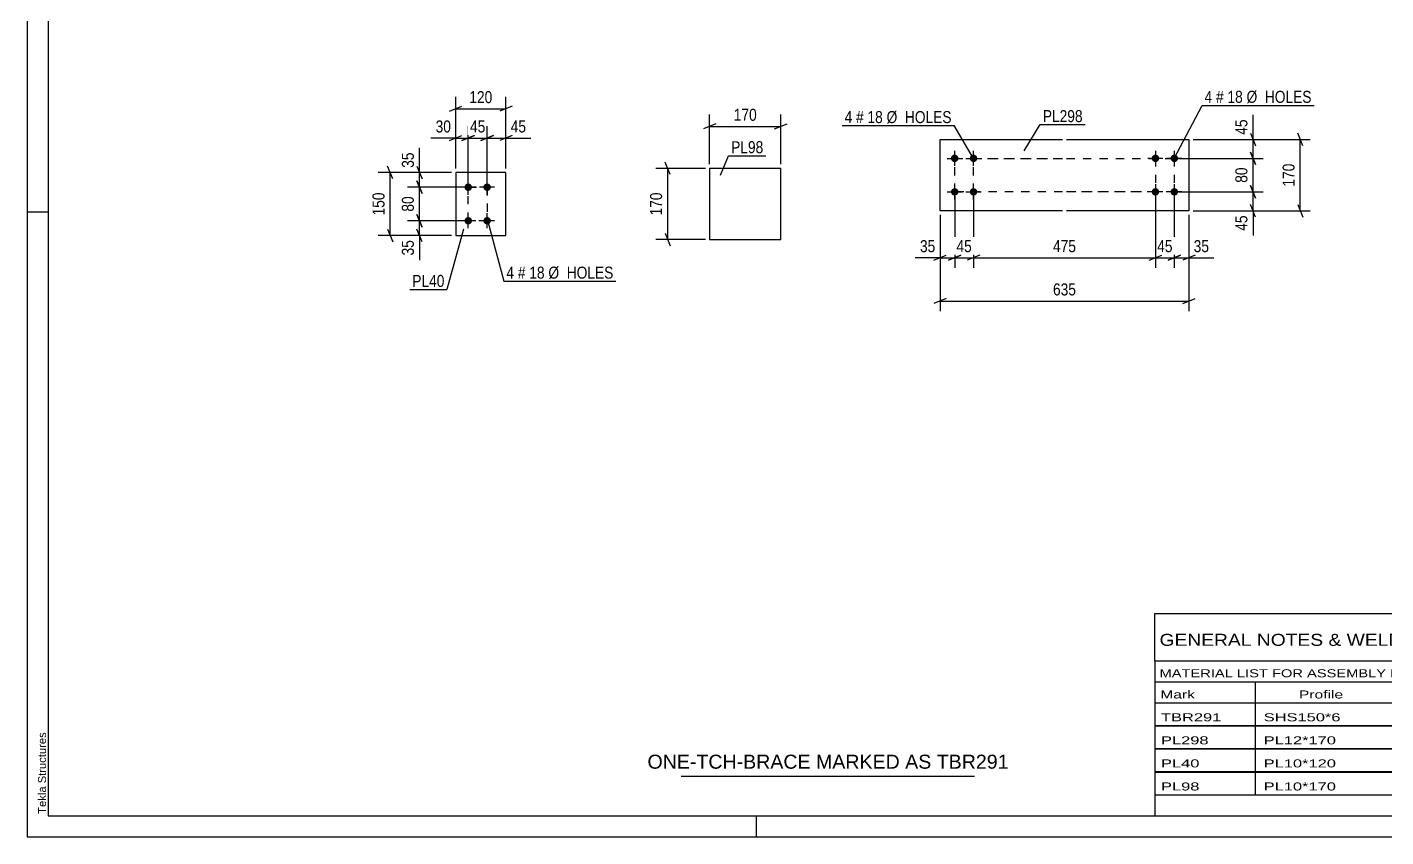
# Model space of a CAD drawing. Header units: millimetres. Extents: x 0 to 594, y 0 to 420.
# Drawn here: x 0 to 324.1, y 0 to 193.1 of the extents above; entities that cross this region are included whole.
import ezdxf

# ---------------------------------------------------------------- set-up
doc = ezdxf.new("R2010")
doc.units = ezdxf.units.MM
doc.linetypes.add('DXK_LINE_DOT2', pattern=[3.9198, 1.9599, -1.9599])
doc.styles.add('Arial', font='ARIAL.TTF', dxfattribs={"height": 0.2})
doc.styles.add('Arial Narrow', font='ARIALN.TTF', dxfattribs={"height": 0.2})

# ---------------------------------------------------------------- blocks, each defined once
blk = doc.blocks.new('Unknown-580574899-1131')
at = {"color": 5, "linetype": 'Continuous'}
for p, q in [((0, 420), (0, 0)), ((5, 415), (5, 5)), ((5, 149), (0, 149)), ((5, 5), (589, 5)), ((174, 0), (174, 5)), ((0, 0), (594, 0))]:
    blk.add_line(p, q, dxfattribs=at)
at = {"color": 174, "linetype": 'Continuous', "style": 'Arial'}
blk.add_text('Tekla Structures', height=1.9102, rotation=90, dxfattribs=at).set_placement((4.5, 5.5))
blk = doc.blocks.new('Part-580574899-3530 - 3529')
at = {"color": 2, "linetype": 'Continuous'}
for p, q in [((217.78, 166.35), (246.98, 166.35)), ((217.78, 149.35), (217.78, 166.35)), ((247.98, 166.35), (277.18, 166.35)), ((277.18, 166.35), (277.18, 149.35)), ((246.98, 149.35), (217.78, 149.35)), ((277.18, 149.35), (247.98, 149.35))]:
    blk.add_line(p, q, dxfattribs=at)
blk = doc.blocks.new('Bolt-580574899-3531 - 3529')
at = {"linetype": 'Continuous'}
for points in [[(269.18, 160.95, -1), (269.18, 162.75, -1)], [(273.68, 160.95, -1), (273.68, 162.75, -1)], [(269.18, 152.95, -1), (269.18, 154.75, -1)], [(273.68, 152.95, -1), (273.68, 154.75, -1)]]:
    blk.add_hatch(color=1, dxfattribs=at).paths.add_polyline_path(points)
at = {"color": 1, "linetype": 'Continuous'}
for p, q in [((269.18, 163.65), (269.18, 160.05)), ((273.68, 163.65), (273.68, 160.05)), ((270.98, 161.85), (267.38, 161.85)), ((275.48, 161.85), (271.88, 161.85)), ((269.18, 155.65), (269.18, 152.05)), ((273.68, 155.65), (273.68, 152.05)), ((270.98, 153.85), (267.38, 153.85)), ((275.48, 153.85), (271.88, 153.85))]:
    blk.add_line(p, q, dxfattribs=at)
blk = doc.blocks.new('Bolt-580574899-3532 - 3529')
at = {"linetype": 'Continuous'}
for points in [[(221.28, 162.75, -1), (221.28, 160.95, -1)], [(225.78, 162.75, -1), (225.78, 160.95, -1)], [(221.28, 154.75, -1), (221.28, 152.95, -1)], [(225.78, 154.75, -1), (225.78, 152.95, -1)]]:
    blk.add_hatch(color=1, dxfattribs=at).paths.add_polyline_path(points)
at = {"color": 1, "linetype": 'Continuous'}
for p, q in [((221.28, 160.05), (221.28, 163.65)), ((225.78, 160.05), (225.78, 163.65)), ((219.48, 161.85), (223.08, 161.85)), ((223.98, 161.85), (227.58, 161.85)), ((221.28, 152.05), (221.28, 155.65)), ((225.78, 152.05), (225.78, 155.65)), ((219.48, 153.85), (223.08, 153.85)), ((223.98, 153.85), (227.58, 153.85))]:
    blk.add_line(p, q, dxfattribs=at)
blk = doc.blocks.new('Bolt-580574899-2195 - 2156')
at = {"linetype": 'Continuous'}
for points in [[(105.23, 154.06, -1), (105.23, 155.86, -1)], [(109.73, 154.06, -1), (109.73, 155.86, -1)], [(105.23, 146.06, -1), (105.23, 147.86, -1)], [(109.73, 146.06, -1), (109.73, 147.86, -1)]]:
    blk.add_hatch(color=1, dxfattribs=at).paths.add_polyline_path(points)
at = {"color": 1, "linetype": 'Continuous'}
for p, q in [((105.23, 153.16), (105.23, 156.76)), ((109.73, 153.16), (109.73, 156.76)), ((107.03, 154.96), (103.43, 154.96)), ((111.53, 154.96), (107.93, 154.96)), ((107.03, 146.96), (103.43, 146.96)), ((105.23, 145.16), (105.23, 148.76)), ((111.53, 146.96), (107.93, 146.96)), ((109.73, 145.16), (109.73, 148.76))]:
    blk.add_line(p, q, dxfattribs=at)
blk = doc.blocks.new('Part-580574899-2162 - 2156')
at = {"color": 2, "linetype": 'Continuous'}
for p, q in [((102.23, 158.46), (102.23, 143.46)), ((114.23, 158.46), (102.23, 158.46)), ((114.23, 143.46), (114.23, 158.46)), ((102.23, 143.46), (114.23, 143.46))]:
    blk.add_line(p, q, dxfattribs=at)
blk = doc.blocks.new('Part-580574899-2399 - 2393')
at = {"color": 2, "linetype": 'Continuous'}
for p, q in [((179.82, 159.46), (162.82, 159.46)), ((162.82, 159.46), (162.82, 142.46)), ((179.82, 142.46), (179.82, 159.46)), ((162.82, 142.46), (179.82, 142.46))]:
    blk.add_line(p, q, dxfattribs=at)
blk = doc.blocks.new('Rectangle-580574899-3706 - 3529')
at = {"color": 1, "linetype": 'DXK_LINE_DOT2'}
for p, q in [((221.28, 161.85), (246.98, 161.85)), ((221.28, 153.85), (221.28, 161.85)), ((247.98, 161.85), (273.68, 161.85)), ((273.68, 161.85), (273.68, 153.85)), ((246.98, 153.85), (221.28, 153.85)), ((273.68, 153.85), (247.98, 153.85))]:
    blk.add_line(p, q, dxfattribs=at)
blk = doc.blocks.new('Rectangle-580574899-2379 - 2156')
at = {"color": 1, "linetype": 'DXK_LINE_DOT2'}
blk.add_lwpolyline([(105.23, 154.96), (109.73, 154.96), (109.73, 146.96), (105.23, 146.96), (105.23, 154.96)], close=True, dxfattribs=at)
blk = doc.blocks.new('Rectangle-580574899-3716 - 3529')
at = {"color": 1, "linetype": 'DXK_LINE_DOT2'}
for p, q in [((225.78, 161.85), (246.98, 161.85)), ((225.78, 153.85), (225.78, 161.85)), ((247.98, 161.85), (269.18, 161.85)), ((269.18, 161.85), (269.18, 153.85)), ((246.98, 153.85), (225.78, 153.85)), ((269.18, 153.85), (247.98, 153.85))]:
    blk.add_line(p, q, dxfattribs=at)
blk = doc.blocks.new('StraightDimension-580574899-3537 - 3529')
at = {"color": 7, "linetype": 'Continuous'}
for p, q in [((273.68, 152.85), (273.68, 135.72)), ((277.18, 148.35), (277.18, 135.72)), ((272.18, 137.52), (275.18, 138.72)), ((273.68, 138.12), (277.18, 138.12)), ((278.68, 138.72), (275.68, 137.52))]:
    blk.add_line(p, q, dxfattribs=at)
at = {"color": 0}
blk.add_wipeout([(282.56, 138.87), (282.56, 143.07), (277.7, 143.07), (277.7, 138.87)], dxfattribs=at)
at = {"color": 7, "linetype": 'Continuous'}
blk.add_line((277.18, 138.12), (283.08, 138.12), dxfattribs=at)
blk.add_line((277.18, 138.12), (283.08, 138.12), dxfattribs=at)
at = {"color": 3, "style": 'Arial Narrow'}
blk.add_text('35', height=2.863, dxfattribs=at).set_placement((278.3, 139.47))
blk = doc.blocks.new('StraightDimension-580574899-3541 - 3529')
at = {"color": 7, "linetype": 'Continuous'}
for p, q in [((221.28, 152.85), (221.28, 135.72)), ((217.78, 148.35), (217.78, 135.72)), ((216.28, 137.52), (219.28, 138.72)), ((217.78, 138.12), (221.28, 138.12)), ((222.78, 138.72), (219.78, 137.52))]:
    blk.add_line(p, q, dxfattribs=at)
at = {"color": 0}
blk.add_wipeout([(217.25, 138.87), (217.25, 143.07), (212.4, 143.07), (212.4, 138.87)], dxfattribs=at)
at = {"color": 7, "linetype": 'Continuous'}
blk.add_line((217.78, 138.12), (211.87, 138.12), dxfattribs=at)
blk.add_line((217.78, 138.12), (211.87, 138.12), dxfattribs=at)
at = {"color": 3, "style": 'Arial Narrow'}
blk.add_text('35', height=2.863, dxfattribs=at).set_placement((213, 139.47))
blk = doc.blocks.new('StraightDimension-580574899-3538 - 3529')
at = {"color": 7, "linetype": 'Continuous'}
for p, q in [((269.18, 152.85), (269.18, 135.72)), ((273.68, 152.85), (273.68, 135.72)), ((267.68, 137.52), (270.68, 138.72)), ((269.18, 138.12), (273.68, 138.12)), ((275.18, 138.72), (272.18, 137.52))]:
    blk.add_line(p, q, dxfattribs=at)
at = {"color": 0}
blk.add_wipeout([(273.86, 138.87), (273.86, 143.07), (269, 143.07), (269, 138.87)], dxfattribs=at)
at = {"color": 3, "style": 'Arial Narrow'}
blk.add_text('45', height=2.863, dxfattribs=at).set_placement((269.6, 139.47))
blk = doc.blocks.new('StraightDimension-580574899-3539 - 3529')
at = {"color": 7, "linetype": 'Continuous'}
for p, q in [((225.78, 152.85), (225.78, 135.72)), ((269.18, 152.85), (269.18, 135.72)), ((227.28, 138.72), (224.28, 137.52)), ((225.78, 138.12), (269.18, 138.12)), ((267.68, 137.52), (270.68, 138.72))]:
    blk.add_line(p, q, dxfattribs=at)
at = {"color": 0}
blk.add_wipeout([(250.82, 138.87), (250.82, 143.07), (244.14, 143.07), (244.14, 138.87)], dxfattribs=at)
at = {"color": 3, "style": 'Arial Narrow'}
blk.add_text('475', height=2.863, dxfattribs=at).set_placement((244.74, 139.47))
blk = doc.blocks.new('StraightDimension-580574899-3540 - 3529')
at = {"color": 7, "linetype": 'Continuous'}
for p, q in [((221.28, 152.85), (221.28, 135.72)), ((225.78, 152.85), (225.78, 135.72)), ((219.78, 137.52), (222.78, 138.72)), ((221.28, 138.12), (225.78, 138.12)), ((227.28, 138.72), (224.28, 137.52))]:
    blk.add_line(p, q, dxfattribs=at)
at = {"color": 0}
blk.add_wipeout([(225.96, 138.87), (225.96, 143.07), (221.1, 143.07), (221.1, 138.87)], dxfattribs=at)
at = {"color": 3, "style": 'Arial Narrow'}
blk.add_text('45', height=2.863, dxfattribs=at).set_placement((221.7, 139.47))
blk = doc.blocks.new('StraightDimension-580574899-3557 - 3529')
at = {"color": 7, "linetype": 'Continuous'}
for p, q in [((217.78, 148.35), (217.78, 125.4)), ((277.18, 148.35), (277.18, 125.4)), ((219.28, 128.4), (216.28, 127.2)), ((217.78, 127.8), (277.18, 127.8)), ((275.68, 127.2), (278.68, 128.4))]:
    blk.add_line(p, q, dxfattribs=at)
at = {"color": 0}
blk.add_wipeout([(250.82, 128.55), (250.82, 132.75), (244.14, 132.75), (244.14, 128.55)], dxfattribs=at)
at = {"color": 3, "style": 'Arial Narrow'}
blk.add_text('635', height=2.863, dxfattribs=at).set_placement((244.74, 129.15))
blk = doc.blocks.new('StraightDimension-580574899-3577 - 3529')
at = {"color": 7, "linetype": 'Continuous'}
for p, q in [((278.18, 166.35), (306.13, 166.35)), ((304.33, 164.85), (303.13, 167.85)), ((303.73, 149.35), (303.73, 166.35)), ((278.18, 149.35), (306.13, 149.35)), ((303.13, 150.85), (304.33, 147.85))]:
    blk.add_line(p, q, dxfattribs=at)
at = {"color": 0}
blk.add_wipeout([(302.98, 161.19), (298.78, 161.19), (298.78, 154.51), (302.98, 154.51)], dxfattribs=at)
at = {"color": 3, "style": 'Arial Narrow'}
blk.add_text('170', height=2.863, rotation=90.0002, dxfattribs=at).set_placement((302.38, 155.11))
blk = doc.blocks.new('StraightDimension-580574899-3679 - 3529')
at = {"color": 7, "linetype": 'Continuous'}
for p, q in [((278.18, 166.35), (294.86, 166.35)), ((291.86, 167.85), (293.06, 164.85)), ((292.46, 161.85), (292.46, 166.35)), ((293.06, 160.35), (291.86, 163.35)), ((274.68, 161.85), (294.86, 161.85))]:
    blk.add_line(p, q, dxfattribs=at)
at = {"color": 0}
blk.add_wipeout([(291.71, 171.73), (287.51, 171.73), (287.51, 166.87), (291.71, 166.87)], dxfattribs=at)
at = {"color": 7, "linetype": 'Continuous'}
blk.add_line((292.46, 166.35), (292.46, 172.25), dxfattribs=at)
blk.add_line((292.46, 166.35), (292.46, 172.25), dxfattribs=at)
at = {"color": 3, "style": 'Arial Narrow'}
blk.add_text('45', height=2.863, rotation=90.0002, dxfattribs=at).set_placement((291.11, 167.47))
blk = doc.blocks.new('StraightDimension-580574899-3680 - 3529')
at = {"color": 7, "linetype": 'Continuous'}
for p, q in [((291.86, 163.35), (293.06, 160.35)), ((274.68, 161.85), (294.86, 161.85)), ((292.46, 153.85), (292.46, 161.85)), ((274.68, 153.85), (294.86, 153.85)), ((293.06, 152.35), (291.86, 155.35))]:
    blk.add_line(p, q, dxfattribs=at)
at = {"color": 0}
blk.add_wipeout([(291.71, 160.28), (287.51, 160.28), (287.51, 155.42), (291.71, 155.42)], dxfattribs=at)
at = {"color": 3, "style": 'Arial Narrow'}
blk.add_text('80', height=2.863, rotation=90.0002, dxfattribs=at).set_placement((291.11, 156.02))
blk = doc.blocks.new('StraightDimension-580574899-3681 - 3529')
at = {"color": 7, "linetype": 'Continuous'}
for p, q in [((274.68, 153.85), (294.86, 153.85)), ((291.86, 155.35), (293.06, 152.35)), ((292.46, 149.35), (292.46, 153.85)), ((278.18, 149.35), (294.86, 149.35)), ((293.06, 147.85), (291.86, 150.85))]:
    blk.add_line(p, q, dxfattribs=at)
at = {"color": 0}
blk.add_wipeout([(291.71, 148.82), (287.51, 148.82), (287.51, 143.97), (291.71, 143.97)], dxfattribs=at)
at = {"color": 7, "linetype": 'Continuous'}
blk.add_line((292.46, 149.35), (292.46, 143.44), dxfattribs=at)
blk.add_line((292.46, 149.35), (292.46, 143.44), dxfattribs=at)
at = {"color": 3, "style": 'Arial Narrow'}
blk.add_text('45', height=2.863, rotation=90.0002, dxfattribs=at).set_placement((291.11, 144.57))
blk = doc.blocks.new('StraightDimension-580574899-2295 - 2156')
at = {"color": 7, "linetype": 'Continuous'}
for p, q in [((93, 159.96), (94.2, 156.96)), ((101.23, 158.46), (90.75, 158.46)), ((94.2, 153.46), (93, 156.46)), ((93.6, 154.96), (93.6, 158.46)), ((104.23, 154.96), (90.75, 154.96))]:
    blk.add_line(p, q, dxfattribs=at)
at = {"color": 0}
blk.add_wipeout([(92.85, 163.84), (88.65, 163.84), (88.65, 158.99), (92.85, 158.99)], dxfattribs=at)
at = {"color": 7, "linetype": 'Continuous'}
blk.add_line((93.6, 158.46), (93.6, 164.37), dxfattribs=at)
blk.add_line((93.6, 158.46), (93.6, 164.37), dxfattribs=at)
at = {"color": 3, "style": 'Arial Narrow'}
blk.add_text('35', height=2.863, rotation=90.0002, dxfattribs=at).set_placement((92.25, 159.59))
blk = doc.blocks.new('StraightDimension-580574899-2272 - 2156')
at = {"color": 7, "linetype": 'Continuous'}
for p, q in [((104.23, 146.96), (90.75, 146.96)), ((93, 148.46), (94.2, 145.46)), ((93.6, 143.46), (93.6, 146.96)), ((101.23, 143.46), (90.75, 143.46)), ((94.2, 141.96), (93, 144.96))]:
    blk.add_line(p, q, dxfattribs=at)
at = {"color": 0}
blk.add_wipeout([(92.85, 142.94), (88.65, 142.94), (88.65, 138.08), (92.85, 138.08)], dxfattribs=at)
at = {"color": 7, "linetype": 'Continuous'}
blk.add_line((93.6, 143.46), (93.6, 137.56), dxfattribs=at)
blk.add_line((93.6, 143.46), (93.6, 137.56), dxfattribs=at)
at = {"color": 3, "style": 'Arial Narrow'}
blk.add_text('35', height=2.863, rotation=90.0002, dxfattribs=at).set_placement((92.25, 138.68))
blk = doc.blocks.new('StraightDimension-580574899-2285 - 2156')
at = {"color": 7, "linetype": 'Continuous'}
for p, q in [((93, 156.46), (94.2, 153.46)), ((104.23, 154.96), (90.75, 154.96)), ((93.6, 146.96), (93.6, 154.96)), ((104.23, 146.96), (90.75, 146.96)), ((94.2, 145.46), (93, 148.46))]:
    blk.add_line(p, q, dxfattribs=at)
at = {"color": 0}
blk.add_wipeout([(92.85, 153.39), (88.65, 153.39), (88.65, 148.53), (92.85, 148.53)], dxfattribs=at)
at = {"color": 3, "style": 'Arial Narrow'}
blk.add_text('80', height=2.863, rotation=90.0002, dxfattribs=at).set_placement((92.25, 149.13))
blk = doc.blocks.new('StraightDimension-580574899-2309 - 2156')
at = {"color": 7, "linetype": 'Continuous'}
for p, q in [((87.2, 156.96), (86, 159.96)), ((101.23, 158.46), (83.75, 158.46)), ((86.6, 143.46), (86.6, 158.46)), ((101.23, 143.46), (83.75, 143.46)), ((86, 144.96), (87.2, 141.96))]:
    blk.add_line(p, q, dxfattribs=at)
at = {"color": 0}
blk.add_wipeout([(85.85, 154.3), (81.65, 154.3), (81.65, 147.62), (85.85, 147.62)], dxfattribs=at)
at = {"color": 3, "style": 'Arial Narrow'}
blk.add_text('150', height=2.863, rotation=90.0002, dxfattribs=at).set_placement((85.25, 148.22))
blk = doc.blocks.new('StraightDimension-580574899-2326 - 2156')
at = {"color": 7, "linetype": 'Continuous'}
for p, q in [((102.23, 159.46), (102.23, 169.52)), ((105.23, 155.96), (105.23, 169.52)), ((100.73, 166.07), (103.73, 167.27)), ((102.23, 166.67), (105.23, 166.67)), ((106.73, 167.27), (103.73, 166.07))]:
    blk.add_line(p, q, dxfattribs=at)
at = {"color": 0}
blk.add_wipeout([(101.71, 167.42), (101.71, 171.62), (96.85, 171.62), (96.85, 167.42)], dxfattribs=at)
at = {"color": 7, "linetype": 'Continuous'}
blk.add_line((102.23, 166.67), (96.33, 166.67), dxfattribs=at)
blk.add_line((102.23, 166.67), (96.33, 166.67), dxfattribs=at)
at = {"color": 3, "style": 'Arial Narrow'}
blk.add_text('30', height=2.863, dxfattribs=at).set_placement((97.45, 168.02))
blk = doc.blocks.new('StraightDimension-580574899-2339 - 2156')
at = {"color": 7, "linetype": 'Continuous'}
for p, q in [((105.23, 155.96), (105.23, 169.52)), ((109.73, 155.96), (109.73, 169.52)), ((103.73, 166.07), (106.73, 167.27)), ((105.23, 166.67), (109.73, 166.67)), ((111.23, 167.27), (108.23, 166.07))]:
    blk.add_line(p, q, dxfattribs=at)
at = {"color": 0}
blk.add_wipeout([(109.91, 167.42), (109.91, 171.62), (105.06, 171.62), (105.06, 167.42)], dxfattribs=at)
at = {"color": 3, "style": 'Arial Narrow'}
blk.add_text('45', height=2.863, dxfattribs=at).set_placement((105.66, 168.02))
blk = doc.blocks.new('StraightDimension-580574899-2349 - 2156')
at = {"color": 7, "linetype": 'Continuous'}
for p, q in [((109.73, 155.96), (109.73, 169.52)), ((114.23, 159.46), (114.23, 169.52)), ((108.23, 166.07), (111.23, 167.27)), ((109.73, 166.67), (114.23, 166.67)), ((115.73, 167.27), (112.73, 166.07))]:
    blk.add_line(p, q, dxfattribs=at)
at = {"color": 0}
blk.add_wipeout([(119.62, 167.42), (119.62, 171.62), (114.76, 171.62), (114.76, 167.42)], dxfattribs=at)
at = {"color": 7, "linetype": 'Continuous'}
blk.add_line((114.23, 166.67), (120.14, 166.67), dxfattribs=at)
blk.add_line((114.23, 166.67), (120.14, 166.67), dxfattribs=at)
at = {"color": 3, "style": 'Arial Narrow'}
blk.add_text('45', height=2.863, dxfattribs=at).set_placement((115.36, 168.02))
blk = doc.blocks.new('StraightDimension-580574899-2363 - 2156')
at = {"color": 7, "linetype": 'Continuous'}
for p, q in [((102.23, 159.46), (102.23, 176.52)), ((114.23, 159.46), (114.23, 176.52)), ((100.73, 173.07), (103.73, 174.27)), ((102.23, 173.67), (114.23, 173.67)), ((115.73, 174.27), (112.73, 173.07))]:
    blk.add_line(p, q, dxfattribs=at)
at = {"color": 0}
blk.add_wipeout([(111.58, 174.42), (111.58, 178.62), (104.89, 178.62), (104.89, 174.42)], dxfattribs=at)
at = {"color": 3, "style": 'Arial Narrow'}
blk.add_text('120', height=2.863, dxfattribs=at).set_placement((105.49, 175.02))
blk = doc.blocks.new('StraightDimension-580574899-2401 - 2393')
at = {"color": 7, "linetype": 'Continuous'}
for p, q in [((162.82, 160.46), (162.82, 172.31)), ((179.82, 160.46), (179.82, 172.31)), ((164.32, 170.06), (161.32, 168.86)), ((162.82, 169.46), (179.82, 169.46)), ((178.32, 168.86), (181.32, 170.06))]:
    blk.add_line(p, q, dxfattribs=at)
at = {"color": 0}
blk.add_wipeout([(174.66, 170.21), (174.66, 174.41), (167.98, 174.41), (167.98, 170.21)], dxfattribs=at)
at = {"color": 3, "style": 'Arial Narrow'}
blk.add_text('170', height=2.863, dxfattribs=at).set_placement((168.58, 170.81))
blk = doc.blocks.new('StraightDimension-580574899-2412 - 2393')
at = {"color": 7, "linetype": 'Continuous'}
for p, q in [((161.82, 159.46), (149.97, 159.46)), ((153.42, 157.96), (152.22, 160.96)), ((152.82, 142.46), (152.82, 159.46)), ((152.22, 143.96), (153.42, 140.96)), ((161.82, 142.46), (149.97, 142.46))]:
    blk.add_line(p, q, dxfattribs=at)
at = {"color": 0}
blk.add_wipeout([(152.07, 154.3), (147.87, 154.3), (147.87, 147.62), (152.07, 147.62)], dxfattribs=at)
at = {"color": 3, "style": 'Arial Narrow'}
blk.add_text('170', height=2.863, rotation=90.0002, dxfattribs=at).set_placement((151.47, 148.22))
blk = doc.blocks.new('Unknown-580574899-4424')
at = {"color": 7, "linetype": 'Continuous'}
blk.add_line((156, 14.5), (226, 14.5), dxfattribs=at)
at = {"color": 7, "style": 'Arial'}
blk.add_text('ONE-TCH-BRACE MARKED AS TBR291', height=3.3428, dxfattribs=at).set_placement((147.99, 16.25))
blk = doc.blocks.new('Unknown-580574899-4423')
at = {"color": 7, "linetype": 'Continuous'}
for p, q in [((269, 53.25), (429, 53.25)), ((269, 42), (269, 53.25)), ((429, 53.25), (429, 42)), ((269, 42), (429, 42)), ((269, 42), (269, 37)), ((429, 42), (429, 37)), ((269, 37), (429, 37)), ((269, 37), (269, 32)), ((293, 37), (293, 32)), ((328.5, 37), (328.5, 32)), ((354.5, 37), (354.5, 32)), ((367.5, 37), (367.5, 32)), ((385, 37), (385, 32)), ((407, 37), (407, 32)), ((429, 37), (429, 32)), ((269, 32), (429, 32)), ((269, 31.95), (269, 26.55)), ((269, 31.95), (429, 31.95)), ((293, 32), (293, 26.5)), ((328.5, 32), (328.5, 26.5)), ((354.5, 32), (354.5, 26.5)), ((367.5, 32), (367.5, 26.5)), ((385, 32), (385, 26.5)), ((407, 32), (407, 26.5)), ((429, 31.95), (429, 26.55)), ((269, 26.55), (429, 26.55)), ((269, 26.45), (269, 21.05)), ((269, 26.45), (429, 26.45)), ((293, 26.5), (293, 21)), ((328.5, 26.5), (328.5, 21)), ((354.5, 26.5), (354.5, 21)), ((367.5, 26.5), (367.5, 21)), ((385, 26.5), (385, 21)), ((407, 26.5), (407, 21)), ((429, 26.45), (429, 21.05)), ((269, 21.05), (429, 21.05)), ((269, 20.95), (269, 15.55)), ((269, 20.95), (429, 20.95)), ((293, 21), (293, 15.5)), ((328.5, 21), (328.5, 15.5)), ((354.5, 21), (354.5, 15.5)), ((367.5, 21), (367.5, 15.5)), ((385, 21), (385, 15.5)), ((407, 21), (407, 15.5)), ((429, 20.95), (429, 15.55)), ((269, 15.55), (429, 15.55)), ((269, 15.45), (269, 10.05)), ((269, 15.45), (429, 15.45)), ((293, 15.5), (293, 10)), ((328.5, 15.5), (328.5, 10)), ((354.5, 15.5), (354.5, 10)), ((367.5, 15.5), (367.5, 10)), ((385, 15.5), (385, 10)), ((407, 15.5), (407, 10)), ((429, 15.45), (429, 10.05)), ((269, 10.05), (429, 10.05)), ((269, 10), (429, 10)), ((269, 10), (269, 5)), ((385, 10), (385, 5)), ((407, 10), (407, 5)), ((429, 10), (429, 5)), ((269, 5), (429, 5))]:
    blk.add_line(p, q, dxfattribs=at)
at = {"color": 7, "style": 'Arial Narrow'}
for s, height, width, p in [('GENERAL NOTES & WELD DETAILS :', 2.8633, 1.4, (270.15, 45.56)), ('REFER TYP DRAWING TYP-01', 1.9089, 1.6, (353.7, 45.66)), ("MATERIAL LIST FOR ASSEMBLY MK'D", 1.9089, 1.6, (270.15, 38.06)), ('TBR291', 1.909, 1.794707, (361.59, 37.97)), ('1', 1.91, 1.794707, (391.08, 38.06)), ('No. Required', 1.9089, 1.6, (400.41, 38.06)), ('Mark', 1.909, 1.7, (270.34, 33)), ('Profile', 1.909, 1.7, (303.41, 33)), ('Material', 1.909, 1.7, (333.54, 33.06)), ('No.', 1.909, 1.7, (358.5, 33.06)), ('Length', 1.909, 1.7, (369, 33.06)), ('Area', 1.909, 1.7, (391.5, 33.06)), ('Weight', 1.909, 1.7, (411, 33.06))]:
    blk.add_text(s, height=height, dxfattribs=dict(at, width=width)).set_placement(p)
at = {"color": 7, "linetype": 'Continuous', "style": 'Arial Narrow'}
for s, height, width, p in [('TBR291', 1.909, 1.794707, (270.5, 27.56)), ('SHS150*6', 1.909, 1.794707, (295, 27.56)), ('E350', 1.909, 1.794707, (334.74, 27.56)), ('1', 1.91, 1.794707, (358.86, 27.56)), ('5428', 1.909, 1.794707, (371.58, 27.56)), ('3.3', 1.909, 1.794707, (395.32, 27.56)), ('146.9', 1.909, 1.794707, (411.96, 27.56)), ('PL298', 1.909, 1.794707, (270.5, 22.06)), ('PL12*170', 1.909, 1.794707, (295, 22.06)), ('E350', 1.909, 1.794707, (334.74, 22.06)), ('1', 1.91, 1.794707, (358.86, 22.06)), ('635', 1.909, 1.794707, (373.77, 22.06)), ('0.2', 1.909, 1.794707, (395.32, 22.06)), ('10.2', 1.909, 1.794707, (414.14, 22.06)), ('PL40', 1.909, 1.794707, (270.5, 16.56)), ('PL10*120', 1.909, 1.794707, (295, 16.56)), ('E350', 1.909, 1.794707, (334.74, 16.56)), ('4', 1.91, 1.794707, (358.86, 16.56)), ('150', 1.909, 1.794707, (373.77, 16.56)), ('0.0', 1.909, 1.794707, (395.32, 16.56)), ('5.7', 1.909, 1.794707, (416.33, 16.56)), ('PL98', 1.909, 1.794707, (270.5, 11.06)), ('PL10*170', 1.909, 1.794707, (295, 11.06)), ('E350', 1.909, 1.794707, (334.74, 11.06)), ('2', 1.91, 1.794707, (358.86, 11.06)), ('170', 1.909, 1.794707, (373.77, 11.06)), ('0.1', 1.909, 1.794707, (395.32, 11.06)), ('4.5', 1.909, 1.794707, (416.33, 11.06)), ('Total', 1.909, 1.7, (371.33, 6.5)), ('3.8', 1.909, 1.794707, (394.83, 6.5)), ('167.3', 1.909, 1.794707, (411.96, 6.5))]:
    blk.add_text(s, height=height, dxfattribs=dict(at, width=width)).set_placement(p)
blk = doc.blocks.new('Mark-580574899-3580 - 3529')
at = {"color": 0}
blk.add_wipeout([(251.82, 170.49), (251.82, 173.49), (242.31, 173.49), (242.31, 170.49)], dxfattribs=at)
blk.add_wipeout([(251.82, 170.49), (251.82, 173.49), (242.31, 173.49), (242.31, 170.49)], dxfattribs=at)
at = {"color": 30, "linetype": 'Continuous'}
for p, q in [((237.86, 163.65), (241.71, 169.89)), ((241.71, 169.89), (252.42, 169.89))]:
    blk.add_line(p, q, dxfattribs=at)
at = {"color": 3, "style": 'Arial Narrow'}
blk.add_text('PL298', height=2.863, dxfattribs=at).set_placement((242.31, 170.49))
blk = doc.blocks.new('Mark-580574899-3583 - 3529')
at = {"color": 0}
blk.add_wipeout([(282.73, 175.09), (282.73, 178.09), (280.9, 178.09), (280.9, 175.09)], dxfattribs=at)
blk.add_wipeout([(282.73, 175.09), (282.73, 178.09), (280.9, 178.09), (280.9, 175.09)], dxfattribs=at)
at = {"color": 7, "linetype": 'Continuous'}
blk.add_line((273.68, 161.85), (280.3, 174.49), dxfattribs=at)
at = {"color": 0}
blk.add_wipeout([(285.46, 175.09), (285.46, 178.09), (283.63, 178.09), (283.63, 175.09)], dxfattribs=at)
blk.add_wipeout([(285.46, 175.09), (285.46, 178.09), (283.63, 178.09), (283.63, 175.09)], dxfattribs=at)
at = {"color": 3, "style": 'Arial Narrow'}
blk.add_text('4', height=2.86, dxfattribs=at).set_placement((280.9, 175.09))
at = {"color": 0}
blk.add_wipeout([(290.01, 175.09), (290.01, 178.09), (286.36, 178.09), (286.36, 175.09)], dxfattribs=at)
blk.add_wipeout([(290.01, 175.09), (290.01, 178.09), (286.36, 178.09), (286.36, 175.09)], dxfattribs=at)
at = {"color": 3, "style": 'Arial Narrow'}
blk.add_text('#', height=2.86, dxfattribs=at).set_placement((283.63, 175.09))
at = {"color": 0}
blk.add_wipeout([(306.44, 175.09), (306.44, 178.09), (290.91, 178.09), (290.91, 175.09)], dxfattribs=at)
blk.add_wipeout([(306.44, 175.09), (306.44, 178.09), (290.91, 178.09), (290.91, 175.09)], dxfattribs=at)
at = {"color": 7, "linetype": 'Continuous'}
blk.add_line((280.3, 174.49), (307.04, 174.49), dxfattribs=at)
at = {"color": 3, "style": 'Arial Narrow'}
for s, p in [('18', (286.36, 175.09)), ('Ø  HOLES', (290.91, 175.09))]:
    blk.add_text(s, height=2.863, dxfattribs=at).set_placement(p)
blk = doc.blocks.new('Mark-580574899-3584 - 3529')
at = {"color": 0}
blk.add_wipeout([(196.85, 170.26), (196.85, 173.26), (195.02, 173.26), (195.02, 170.26)], dxfattribs=at)
blk.add_wipeout([(196.85, 170.26), (196.85, 173.26), (195.02, 173.26), (195.02, 170.26)], dxfattribs=at)
blk.add_wipeout([(199.57, 170.26), (199.57, 173.26), (197.75, 173.26), (197.75, 170.26)], dxfattribs=at)
blk.add_wipeout([(199.57, 170.26), (199.57, 173.26), (197.75, 173.26), (197.75, 170.26)], dxfattribs=at)
at = {"color": 3, "style": 'Arial Narrow'}
blk.add_text('4', height=2.86, dxfattribs=at).set_placement((195.02, 170.26))
at = {"color": 0}
blk.add_wipeout([(204.13, 170.26), (204.13, 173.26), (200.47, 173.26), (200.47, 170.26)], dxfattribs=at)
blk.add_wipeout([(204.13, 170.26), (204.13, 173.26), (200.47, 173.26), (200.47, 170.26)], dxfattribs=at)
at = {"color": 3, "style": 'Arial Narrow'}
blk.add_text('#', height=2.86, dxfattribs=at).set_placement((197.75, 170.26))
at = {"color": 0}
blk.add_wipeout([(220.56, 170.26), (220.56, 173.26), (205.03, 173.26), (205.03, 170.26)], dxfattribs=at)
blk.add_wipeout([(220.56, 170.26), (220.56, 173.26), (205.03, 173.26), (205.03, 170.26)], dxfattribs=at)
at = {"color": 7, "linetype": 'Continuous'}
for p in [(194.42, 169.66), (225.78, 161.85)]:
    blk.add_line(p, (221.16, 169.66), dxfattribs=at)
at = {"color": 3, "style": 'Arial Narrow'}
for s, p in [('18', (200.47, 170.26)), ('Ø  HOLES', (205.03, 170.26))]:
    blk.add_text(s, height=2.863, dxfattribs=at).set_placement(p)
blk = doc.blocks.new('Mark-580574899-2158 - 2156')
at = {"color": 0}
blk.add_wipeout([(99.56, 131.17), (99.56, 134.17), (91.88, 134.17), (91.88, 131.17)], dxfattribs=at)
blk.add_wipeout([(99.56, 131.17), (99.56, 134.17), (91.88, 134.17), (91.88, 131.17)], dxfattribs=at)
at = {"color": 30, "linetype": 'Continuous'}
for p in [(104.08, 144.96), (91.28, 130.57)]:
    blk.add_line(p, (100.16, 130.57), dxfattribs=at)
at = {"color": 3, "style": 'Arial Narrow'}
blk.add_text('PL40', height=2.863, dxfattribs=at).set_placement((91.88, 131.17))
blk = doc.blocks.new('Mark-580574899-2191 - 2156')
at = {"color": 0}
blk.add_wipeout([(116.16, 133.15), (116.16, 136.15), (114.33, 136.15), (114.33, 133.15)], dxfattribs=at)
blk.add_wipeout([(116.16, 133.15), (116.16, 136.15), (114.33, 136.15), (114.33, 133.15)], dxfattribs=at)
at = {"color": 7, "linetype": 'Continuous'}
blk.add_line((109.86, 147.11), (113.73, 132.55), dxfattribs=at)
at = {"color": 0}
blk.add_wipeout([(118.89, 133.15), (118.89, 136.15), (117.06, 136.15), (117.06, 133.15)], dxfattribs=at)
blk.add_wipeout([(118.89, 133.15), (118.89, 136.15), (117.06, 136.15), (117.06, 133.15)], dxfattribs=at)
at = {"color": 3, "style": 'Arial Narrow'}
blk.add_text('4', height=2.86, dxfattribs=at).set_placement((114.33, 133.15))
at = {"color": 0}
blk.add_wipeout([(123.45, 133.15), (123.45, 136.15), (119.79, 136.15), (119.79, 133.15)], dxfattribs=at)
blk.add_wipeout([(123.45, 133.15), (123.45, 136.15), (119.79, 136.15), (119.79, 133.15)], dxfattribs=at)
at = {"color": 3, "style": 'Arial Narrow'}
blk.add_text('#', height=2.86, dxfattribs=at).set_placement((117.06, 133.15))
at = {"color": 0}
blk.add_wipeout([(139.87, 133.15), (139.87, 136.15), (124.35, 136.15), (124.35, 133.15)], dxfattribs=at)
blk.add_wipeout([(139.87, 133.15), (139.87, 136.15), (124.35, 136.15), (124.35, 133.15)], dxfattribs=at)
at = {"color": 7, "linetype": 'Continuous'}
blk.add_line((113.73, 132.55), (140.47, 132.55), dxfattribs=at)
at = {"color": 3, "style": 'Arial Narrow'}
for s, p in [('18', (119.79, 133.15)), ('Ø  HOLES', (124.35, 133.15))]:
    blk.add_text(s, height=2.863, dxfattribs=at).set_placement(p)
blk = doc.blocks.new('Mark-580574899-2395 - 2393')
at = {"color": 0}
blk.add_wipeout([(175.63, 163.08), (175.63, 166.08), (167.95, 166.08), (167.95, 163.08)], dxfattribs=at)
blk.add_wipeout([(175.63, 163.08), (175.63, 166.08), (167.95, 166.08), (167.95, 163.08)], dxfattribs=at)
at = {"color": 30, "linetype": 'Continuous'}
for p, q in [((165.39, 157.8), (167.35, 162.48)), ((167.35, 162.48), (176.23, 162.48))]:
    blk.add_line(p, q, dxfattribs=at)
at = {"color": 3, "style": 'Arial Narrow'}
blk.add_text('PL98', height=2.863, dxfattribs=at).set_placement((167.95, 163.08))

msp = doc.modelspace()

# ---------------------------------------------------------------- block references
for name in ['Unknown-580574899-1131', 'Part-580574899-3530 - 3529', 'Bolt-580574899-3532 - 3529', 'Bolt-580574899-3531 - 3529', 'Part-580574899-2399 - 2393', 'Rectangle-580574899-3706 - 3529', 'Rectangle-580574899-3716 - 3529', 'Part-580574899-2162 - 2156', 'Bolt-580574899-2195 - 2156', 'Rectangle-580574899-2379 - 2156', 'Unknown-580574899-4423', 'Unknown-580574899-4424']:
    msp.add_blockref(name, (0, 0))

# ---------------------------------------------------------------- next in the draw order: block references
for name in ['StraightDimension-580574899-2401 - 2393', 'Mark-580574899-3584 - 3529', 'Mark-580574899-3580 - 3529', 'StraightDimension-580574899-2295 - 2156', 'StraightDimension-580574899-3541 - 3529', 'StraightDimension-580574899-3537 - 3529', 'StraightDimension-580574899-2272 - 2156', 'Mark-580574899-2191 - 2156']:
    msp.add_blockref(name, (0, 0))

# ---------------------------------------------------------------- next in the draw order: block references
for name in ['Mark-580574899-2395 - 2393', 'StraightDimension-580574899-2412 - 2393', 'StraightDimension-580574899-2285 - 2156', 'StraightDimension-580574899-3538 - 3529']:
    msp.add_blockref(name, (0, 0))

# ---------------------------------------------------------------- next in the draw order: block references
for name in ['StraightDimension-580574899-2309 - 2156', 'StraightDimension-580574899-3539 - 3529']:
    msp.add_blockref(name, (0, 0))

# ---------------------------------------------------------------- next in the draw order: block references
for name in ['StraightDimension-580574899-2326 - 2156', 'StraightDimension-580574899-3540 - 3529', 'Mark-580574899-2158 - 2156']:
    msp.add_blockref(name, (0, 0))

# ---------------------------------------------------------------- next in the draw order: block references
for name in ['StraightDimension-580574899-2339 - 2156', 'StraightDimension-580574899-3557 - 3529']:
    msp.add_blockref(name, (0, 0))

# ---------------------------------------------------------------- next in the draw order: block references
for name in ['StraightDimension-580574899-2349 - 2156', 'StraightDimension-580574899-3577 - 3529']:
    msp.add_blockref(name, (0, 0))

# ---------------------------------------------------------------- next in the draw order: block references
for name in ['StraightDimension-580574899-2363 - 2156', 'StraightDimension-580574899-3679 - 3529']:
    msp.add_blockref(name, (0, 0))

# ---------------------------------------------------------------- next in the draw order: block references
msp.add_blockref('StraightDimension-580574899-3680 - 3529', (0, 0))

# ---------------------------------------------------------------- next in the draw order: block references
for name in ['Mark-580574899-3583 - 3529', 'StraightDimension-580574899-3681 - 3529']:
    msp.add_blockref(name, (0, 0))

doc.saveas('drawing.dxf')
